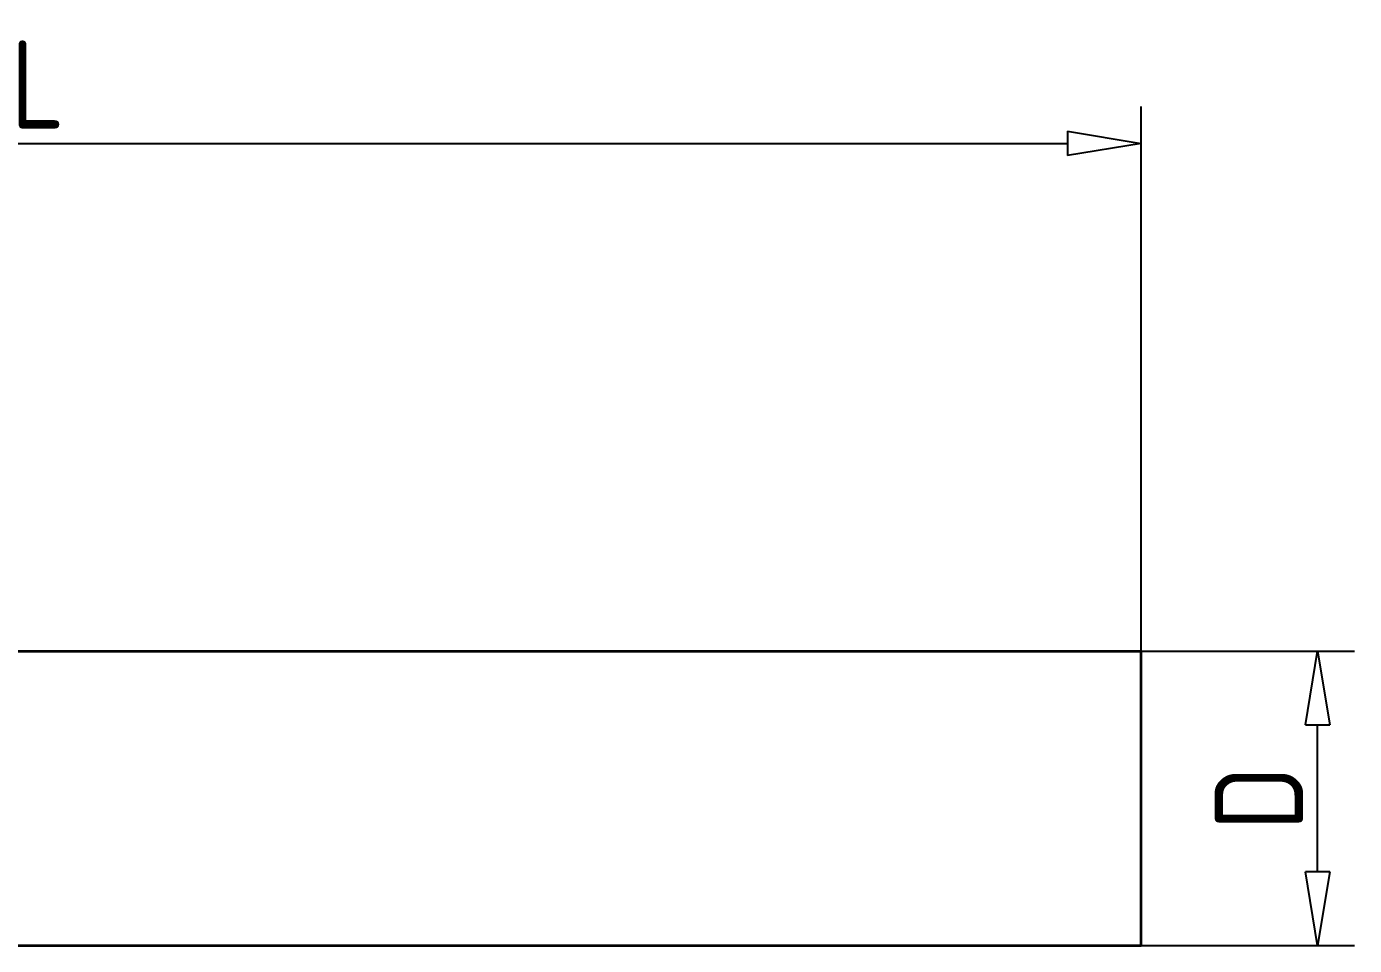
# Model space of a CAD drawing. Header units: millimetres. Extents: x -47.8 to 42.4, y 0.1 to 31.3.
# Drawn here: x -2.7 to 42.42, y 0.08 to 31.3 of the extents above; entities that cross this region are included whole.
import ezdxf

# ---------------------------------------------------------------- set-up
doc = ezdxf.new("R2010")
doc.units = ezdxf.units.MM
doc.styles.add('工程字', font='gbenor.shx', dxfattribs={"bigfont": 'gbcbig.shx'})
doc.dimstyles.new('ZQH', dxfattribs={"dimtxt": 3, "dimasz": 2.5, "dimexe": 1.25, "dimexo": 0, "dimgap": 0.5, "dimtad": 1, "dimdec": 3, "dimdsep": 46, "dimtxsty": '工程字', "dimblk": 'CLOSEDBLANK', "dimcen": -0.8, "dimclrd": 3, "dimclre": 3, "dimclrt": 3, "dimadec": 1, "dimazin": 2, "dimtfac": 1, "dimtdec": 3, "dimtofl": 0, "dimtmove": 0, "dimatfit": 3, "dimldrblk": 'CLOSEDBLANK', "dimfxl": 1, "dimtolj": 1, "dimtzin": 0, "dimarcsym": 0})

# ---------------------------------------------------------------- blocks, each defined once
blk = doc.blocks.new('_ClosedBlank')
at = {"color": 0, "linetype": 'ByBlock', "lineweight": -2}
for p, q in [((-1, 0.167), (0, 0)), ((-1, 0.167), (-1, -0.167)), ((0, 0), (-1, -0.167))]:
    blk.add_line(p, q, dxfattribs=at)
blk = doc.blocks.new('*D9')
at = {"color": 3, "lineweight": -2}
for p, q in [((-39.827, 5.079), (-39.827, 28.585)), ((35.173, 5.079), (35.173, 28.585)), ((-37.327, 27.335), (32.673, 27.335))]:
    blk.add_line(p, q, dxfattribs=at)
at = {"layer": 'Defpoints', "color": 0}
for p in [(35.173, 27.335), (-39.827, 5.079), (35.173, 5.079)]:
    blk.add_point(p, dxfattribs=at)
at = {"color": 3, "lineweight": -2, "xscale": 2.5, "yscale": 2.5, "zscale": 2.5}
for p, rotation in [((-39.827, 27.335), 180), ((35.173, 27.335), 360)]:
    blk.add_blockref('_ClosedBlank', p, dxfattribs=dict(at, rotation=rotation))
at = {"color": 3, "insert": (-2.327, 29.335), "char_height": 3, "attachment_point": 5, "style": '工程字'}
blk.add_mtext('\\A1;L', dxfattribs=at)
blk = doc.blocks.new('*D10')
at = {"color": 3, "lineweight": -2}
for p, q in [((35.173, 10.079), (42.423, 10.079)), ((41.173, 2.579), (41.173, 7.579)), ((35.173, 0.079), (42.423, 0.079))]:
    blk.add_line(p, q, dxfattribs=at)
at = {"layer": 'Defpoints', "color": 0}
for p in [(35.173, 10.079), (41.173, 10.079), (35.173, 0.079)]:
    blk.add_point(p, dxfattribs=at)
at = {"color": 3, "lineweight": -2, "xscale": 2.5, "yscale": 2.5, "zscale": 2.5}
for p, rotation in [((41.173, 10.079), 90), ((41.173, 0.079), 270)]:
    blk.add_blockref('_ClosedBlank', p, dxfattribs=dict(at, rotation=rotation))
at = {"color": 3, "insert": (39.173, 5.079), "char_height": 3, "attachment_point": 5, "rotation": 90, "style": '工程字'}
blk.add_mtext('\\A1;D', dxfattribs=at)

msp = doc.modelspace()

# ---------------------------------------------------------------- linework, layer by layer
at = {"color": 4, "lineweight": 35}
for p, q in [((-9.8271, 10.0785), (35.1729, 10.0785)), ((35.1729, 0.0785), (35.1729, 10.0785)), ((-14.4357, 0.0785), (35.1729, 0.0785))]:
    msp.add_line(p, q, dxfattribs=at)

# ---------------------------------------------------------------- dimensions: what is measured, and where the dimension line sits
at = {"color": 3}
for base, p1, p2, angle, text, picture, middle in [((35.1729, 27.3349), (-39.8271, 5.0785), (35.1729, 5.0785), 180, 'L', '*D9', (-2.3271, 27.3349)), ((41.1729, 10.0785), (35.1729, 0.0785), (35.1729, 10.0785), 90, 'D', '*D10', (41.1729, 5.0785))]:
    dim = msp.add_linear_dim(base=base, p1=p1, p2=p2, angle=angle, text=text, dimstyle='ZQH', override={"dimtxt": 3}, dxfattribs=at)
    dim.commit()
    dim.dimension.update_dxf_attribs({"geometry": picture, "text_midpoint": middle, "dimtype": 160})

doc.saveas('drawing.dxf')
